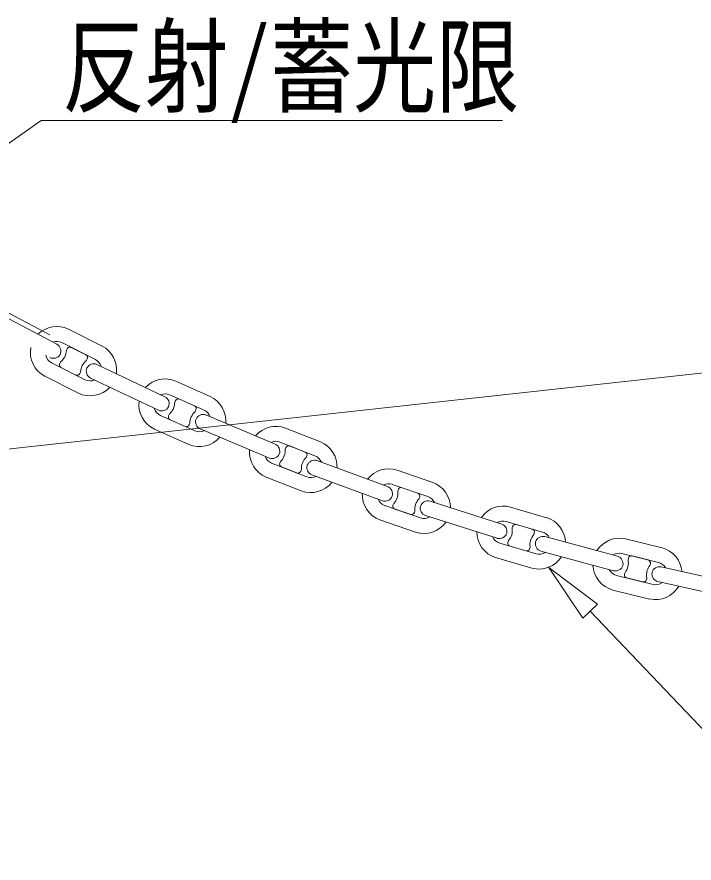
# Model space of a CAD drawing. Units: millimetres, scale not verified. Extents: x -4014 to 4014, y -2815 to 2814.
# Drawn here: x -2867 to -2418, y 1094 to 1656 of the extents above; entities that cross this region are included whole.
import ezdxf
from ezdxf.enums import TextEntityAlignment as Align

# ---------------------------------------------------------------- set-up
doc = ezdxf.new("R2010")
doc.units = ezdxf.units.MM
doc.header["$LTSCALE"] = 20
doc.layers.add('0-2_LAYER259', color=7, linetype='Continuous', lineweight=9)
doc.styles.add('ＭＳ ゴシック', font='')
doc.styles.get('ＭＳ ゴシック').set_extended_font_data('MS Gothic')

msp = doc.modelspace()

# ---------------------------------------------------------------- linework, layer by layer
at = {"layer": '0-2_LAYER259'}
for p, q in [((-2910.81, 1545.84), (-2851.35, 1587.61)), ((-2851.35, 1587.61), (-2545, 1587.61)), ((-2845.63, 1445.11), (-2889.78, 1468.54)), ((-2840.96, 1438.93), (-2885.11, 1462.39)), ((-2082.26, 1455.94), (-3174.53, 1336.4)), ((-2810.88, 1437.73), (-2833.23, 1448.95)), ((-2815.39, 1428.82), (-2837.72, 1440.04)), ((-2834.14, 1435.99), (-2834.62, 1435.06)), ((-2821.63, 1431.94), (-2831.48, 1436.89)), ((-2821.22, 1428.37), (-2820.75, 1429.27)), ((-2844.45, 1426.62), (-2822.11, 1415.4)), ((-2838.64, 1427.1), (-2839.09, 1426.17)), ((-2838.21, 1423.5), (-2828.38, 1418.52)), ((-2769.18, 1404.12), (-2814.34, 1425.57)), ((-2848.95, 1417.71), (-2826.6, 1406.49)), ((-2825.69, 1419.45), (-2825.22, 1420.35)), ((-2773.46, 1395.09), (-2818.63, 1416.51)), ((-2739.11, 1404.3), (-2761.92, 1414.5)), ((-2743.17, 1395.18), (-2766.01, 1405.38)), ((-2762.27, 1401.51), (-2762.68, 1400.58)), ((-2749.57, 1398.03), (-2759.61, 1402.5)), ((-2748.98, 1394.46), (-2748.57, 1395.39)), ((-2772.14, 1391.67), (-2749.31, 1381.5)), ((-2766.33, 1392.39), (-2766.76, 1391.46)), ((-2765.74, 1388.82), (-2755.69, 1384.32)), ((-2695.92, 1372.58), (-2742.01, 1391.97)), ((-2776.22, 1382.55), (-2753.4, 1372.31)), ((-2753.05, 1385.34), (-2752.64, 1386.27)), ((-2699.8, 1363.37), (-2745.88, 1382.76)), ((-2665.88, 1374.11), (-2689.14, 1383.27)), ((-2669.56, 1364.78), (-2692.82, 1373.96)), ((-2676.05, 1367.36), (-2686.3, 1371.41)), ((-2688.89, 1370.27), (-2689.26, 1369.34)), ((-2698.32, 1360.01), (-2675.05, 1350.83)), ((-2692.55, 1361), (-2692.92, 1360.07)), ((-2675.31, 1363.82), (-2674.94, 1364.78)), ((-2621.3, 1344.41), (-2668.23, 1361.66)), ((-2691.81, 1357.43), (-2681.56, 1353.44)), ((-2678.97, 1354.55), (-2678.59, 1355.51)), ((-2591.38, 1347.23), (-2615.02, 1355.36)), ((-2701.97, 1350.71), (-2678.72, 1341.53)), ((-2624.77, 1334.99), (-2671.68, 1352.3)), ((-2594.61, 1337.81), (-2618.27, 1345.91)), ((-2601.24, 1340.06), (-2611.65, 1343.66)), ((-2614.18, 1342.4), (-2614.51, 1341.44)), ((-2600.33, 1336.55), (-2599.99, 1337.54)), ((-2617.43, 1332.98), (-2617.75, 1331.99)), ((-2545.5, 1319.56), (-2593.17, 1334.72)), ((-2623.12, 1331.75), (-2599.49, 1323.61)), ((-2616.51, 1329.46), (-2606.11, 1325.86)), ((-2603.57, 1327.12), (-2603.23, 1328.08)), ((-2515.74, 1323.76), (-2539.72, 1330.81)), ((-2626.38, 1322.23), (-2602.74, 1314.16)), ((-2548.53, 1310.05), (-2596.19, 1325.17)), ((-2518.55, 1314.16), (-2542.53, 1321.21)), ((-2538.29, 1317.88), (-2538.59, 1316.92)), ((-2525.26, 1316.17), (-2535.81, 1319.26)), ((-2524.19, 1312.66), (-2523.91, 1313.68)), ((-2468.66, 1298.17), (-2516.95, 1311.19)), ((-2439.11, 1303.75), (-2463.38, 1309.69)), ((-2546.76, 1306.84), (-2522.76, 1299.79)), ((-2541.11, 1308.34), (-2541.41, 1307.35)), ((-2540.04, 1304.86), (-2529.49, 1301.77)), ((-2527.01, 1303.12), (-2526.72, 1304.11)), ((-2471.27, 1288.54), (-2519.54, 1301.5)), ((-2441.48, 1294.03), (-2465.77, 1300)), ((-2448.29, 1295.68), (-2458.96, 1298.32)), ((-2549.58, 1297.24), (-2525.58, 1290.22)), ((-2461.39, 1296.85), (-2461.63, 1295.86)), ((-2447.07, 1292.29), (-2446.83, 1293.28)), ((-2463.76, 1287.16), (-2464, 1286.17)), ((-2390.93, 1280.31), (-2439.76, 1291.09)), ((-2469.34, 1285.42), (-2445.06, 1279.47)), ((-2462.54, 1283.77), (-2451.86, 1281.15)), ((-2449.44, 1282.59), (-2449.2, 1283.58)), ((-2393.09, 1270.53), (-2441.91, 1281.33)), ((-2471.72, 1275.69), (-2447.45, 1269.75)), ((-2486.79, 1261.71), (-2327.44, 1094.37))]:
    msp.add_line(p, q, dxfattribs=at)
msp.add_lwpolyline([(-2491.62, 1257.09), (-2514.37, 1290.67), (-2481.95, 1266.27)], close=True, dxfattribs=at)
for centre, radius, start, end in [((-2840.99, 1432.75), 17.98, 64.4232, 134.1127), ((-2841.06, 1433.37), 7.45, 63.3488, 110.2583), ((-2843.57, 1434.42), 5.22, 334.2838, 59.9461), ((-2840.53, 1433.61), 18, 169.6346, 242.1011), ((-2844.78, 1435.2), 10.12, 308.2841, 358.2137), ((-2832.34, 1435.03), 2.05, 65.1206, 151.7493), ((-2819.27, 1421.83), 17.97, 352.3898, 62.1829), ((-2841, 1433.41), 7.6, 193.7641, 242.9709), ((-2843.36, 1434.8), 5.21, 244.1881, 329.4992), ((-2815.03, 1420.24), 10.15, 128.5241, 178.1593), ((-2822.67, 1430.1), 2.11, 336.0697, 60.5356), ((-2818.9, 1422.02), 7.66, 16.8437, 62.7674), ((-2837.2, 1425.32), 2.08, 155.5042, 241.1011), ((-2816.22, 1421.13), 5.22, 156.859, 242.4938), ((-2816.36, 1420.72), 5.27, 67.4194, 152.0905), ((-2827.55, 1420.5), 2.14, 247.2426, 330.5504), ((-2818.76, 1422.1), 7.49, 243.3908, 293.0294), ((-2768.96, 1397.91), 18.01, 66.9828, 136.5302), ((-2818.85, 1422.63), 17.91, 244.3777, 317.0604), ((-2769.08, 1398.27), 7.74, 66.5957, 111.6045), ((-2768.52, 1398.82), 17.99, 172.1673, 244.6492), ((-2771.52, 1399.53), 5.14, 336.5223, 62.9549), ((-2772.92, 1400.24), 10.2, 311.252, 0.6537), ((-2760.4, 1400.56), 2.1, 67.9904, 152.975), ((-2746.74, 1388.03), 17.96, 354.9279, 64.8475), ((-2768.97, 1398.59), 7.61, 196.3598, 245.4123), ((-2771.42, 1399.86), 5.19, 246.8655, 332.7575), ((-2742.54, 1386.64), 10.05, 130.8628, 180.8724), ((-2750.46, 1396.19), 2.05, 337.3143, 64.3385), ((-2746.38, 1388.2), 7.67, 19.7753, 65.2824), ((-2764.82, 1390.68), 2.08, 158.5085, 243.9274), ((-2743.71, 1387.44), 5.17, 159.1949, 245.2188), ((-2743.85, 1387.14), 5.16, 68.9973, 155.508), ((-2754.94, 1386.27), 2.1, 248.8573, 333.5787), ((-2695.41, 1366.38), 18.02, 69.6523, 139.0918), ((-2746.42, 1388.94), 18.03, 247.2241, 319.4421), ((-2746.25, 1388.32), 7.49, 245.8667, 295.636), ((-2695.57, 1367.06), 7.44, 68.263, 115.1417), ((-2698.13, 1367.86), 5.22, 339.5005, 64.9415), ((-2686.98, 1369.43), 2.09, 71.0459, 156.2847), ((-2672.81, 1357.5), 17.99, 357.5508, 67.3386), ((-2694.98, 1367.33), 18.04, 174.7946, 247.2187), ((-2697.97, 1368.25), 5.22, 249.444, 334.8428), ((-2699.34, 1368.48), 10.05, 313.4265, 3.6411), ((-2676.86, 1365.48), 2.05, 340.4528, 66.6119), ((-2695.48, 1367.07), 7.6, 198.8902, 248.0636), ((-2690.9, 1359.37), 2.14, 161.1869, 244.8832), ((-2668.62, 1356.35), 9.97, 133.1358, 183.6493), ((-2669.84, 1356.72), 5.19, 71.9243, 157.8364), ((-2672.4, 1357.7), 7.65, 22.3864, 68.1767), ((-2680.86, 1355.37), 2.06, 250.1047, 336.4577), ((-2669.75, 1357.07), 5.16, 161.8352, 247.9848), ((-2620.53, 1338.27), 17.96, 72.1284, 141.8777), ((-2672.34, 1358.01), 7.67, 249.2791, 297.6973), ((-2672.5, 1358.49), 18.06, 249.8436, 321.986), ((-2620.66, 1338.74), 7.57, 71.5432, 117.6524), ((-2623.33, 1339.58), 5.23, 341.8913, 67.2057), ((-2612.23, 1341.64), 2.1, 73.9506, 158.6169), ((-2597.57, 1330.31), 18.02, 0.2511, 69.9214), ((-2620.12, 1339.17), 18.05, 177.3484, 249.7081), ((-2623.18, 1339.96), 5.22, 252.309, 337.3718), ((-2624.89, 1340.21), 10.39, 316.9487, 5.4794), ((-2602.01, 1338.11), 2.11, 343.916, 68.4663), ((-2597.11, 1330.64), 7.58, 24.7032, 70.8031), ((-2620.67, 1338.88), 7.55, 201.4954, 251.0213), ((-2615.83, 1331.36), 2.02, 162.2328, 250.33), ((-2593.21, 1329.37), 10.05, 136.0513, 185.9749), ((-2594.54, 1329.68), 5.22, 74.738, 159.9668), ((-2605.5, 1327.86), 2.08, 253.0337, 338.973), ((-2594.42, 1330.09), 5.21, 164.6228, 250.1543), ((-2544.42, 1313.41), 18.05, 74.8951, 144.2729), ((-2597.23, 1331.3), 18, 252.1973, 324.5492), ((-2597.05, 1330.81), 7.61, 251.2988, 300.1973), ((-2544.64, 1314.04), 7.49, 73.6406, 120.3619), ((-2521.13, 1306.63), 17.98, 2.7068, 72.5637), ((-2547.27, 1314.66), 5.2, 344.7711, 70.0894), ((-2548.7, 1315.22), 10.2, 318.9563, 8.39), ((-2536.3, 1317.21), 2.11, 76.647, 160.9746), ((-2525.91, 1314.19), 2.07, 345.5868, 71.6676), ((-2544.11, 1314.43), 18.04, 180.0002, 252.3491), ((-2544.63, 1314.07), 7.54, 204.1537, 253.5629), ((-2547.13, 1315.02), 5.17, 254.304, 340.551), ((-2516.85, 1305.86), 9.97, 138.3306, 189.0157), ((-2518.06, 1306.08), 5.24, 77.7472, 162.5144), ((-2520.61, 1307.05), 7.42, 26.6958, 73.8974), ((-2467.33, 1292.09), 18.02, 77.3342, 146.7828), ((-2539.37, 1306.84), 2.09, 166.2342, 251.3874), ((-2517.98, 1306.48), 5.21, 167.0077, 252.5672), ((-2529, 1303.81), 2.1, 256.6128, 341.3747), ((-2520.65, 1306.92), 7.43, 253.5002, 303.5333), ((-2467.46, 1292.32), 7.86, 77.5427, 121.9068), ((-2470.2, 1293.22), 5.2, 347.0198, 72.7814), ((-2459.38, 1296.28), 2.09, 78.6646, 163.8373), ((-2443.67, 1286.41), 17.92, 5.1733, 75.2487), ((-2520.89, 1307.61), 18.02, 254.9138, 327.1252), ((-2471.73, 1293.71), 10.28, 321.7299, 10.8035), ((-2448.85, 1293.7), 2.06, 348.1618, 74.1987), ((-2443.46, 1286.5), 7.79, 30.3547, 75.3087), ((-2467.04, 1293.13), 18.04, 182.5951, 254.9504), ((-2467.53, 1292.74), 7.54, 206.719, 256.0789), ((-2469.97, 1293.38), 5.01, 255.0149, 344.641), ((-2439.1, 1285.73), 10.28, 141.7299, 190.8036), ((-2440.61, 1286.36), 5.19, 169.6599, 255.4888), ((-2440.69, 1285.99), 5.19, 79.6246, 165.3827), ((-2461.98, 1285.74), 2.06, 167.9057, 254.2376), ((-2451.43, 1283.17), 2.07, 257.8914, 343.892), ((-2443.52, 1287.34), 18.01, 257.4065, 329.6862), ((-2443.3, 1286.85), 7.59, 256.5723, 305.5682)]:
    msp.add_arc(centre, radius, start, end, dxfattribs=at)

# ---------------------------------------------------------------- texts
at = {"layer": '0-2_LAYER259', "style": 'ＭＳ ゴシック', "width": 0.8}
msp.add_text('反射/蓄光限', height=50.61, dxfattribs=at).set_placement((-2837.51, 1583.1), align=Align.BOTTOM_LEFT)

doc.saveas('drawing.dxf')
